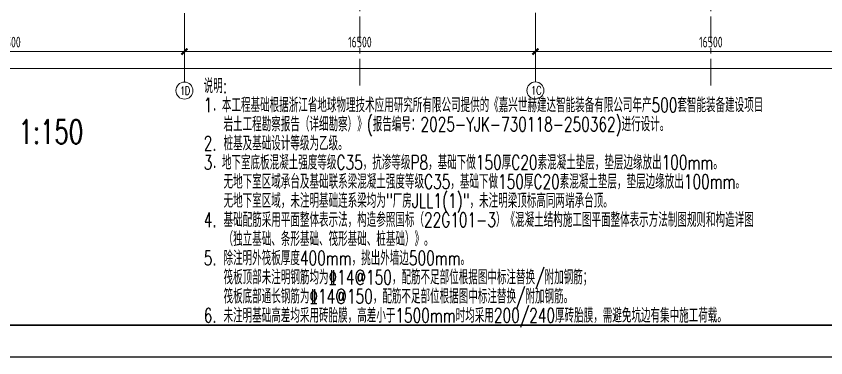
# Model space of a CAD drawing. Extents: x -1201378 to 2367219, y -619313 to 244905.
# Drawn here: x -140267 to -102203, y 118680 to 134752 of the extents above; entities that cross this region are included whole.
import ezdxf
from ezdxf.enums import TextEntityAlignment as Align

# ---------------------------------------------------------------- set-up
doc = ezdxf.new("R2010")
doc.units = 0
doc.header["$LTSCALE"] = 1000
doc.linetypes.add('CENTER', pattern=[2, 1.25, -0.25, 0.25, -0.25])
doc.layers.get('0').update_dxf_attribs({"linetype": 'CONTINUOUS'})
doc.layers.get('Defpoints').update_dxf_attribs({"linetype": 'CONTINUOUS'})
for name, color, linetype in [('0-cxFrame', 155, 'CONTINUOUS'), ('S-SS', 111, 'CONTINUOUS'), ('S-TEXT', 21, 'CONTINUOUS')]:
    doc.layers.add(name, color=color, linetype=linetype)
for name, color, linetype, lineweight in [('0-cxText', 131, 'CONTINUOUS', 25), ('S-axis', 111, 'CONTINUOUS', 0), ('S-dote', 5, 'CENTER', 0)]:
    doc.layers.add(name, color=color, linetype=linetype, lineweight=lineweight)
doc.styles.add('_TCH_AXIS', font='COMPLEX', dxfattribs={"bigfont": 'GBCBIG'})
doc.styles.add('cx_tuming', font='simhei.ttf')
doc.styles.add('cx_tuqian1', font='')
doc.styles.add('SS1', font='tj-romans1.shx', dxfattribs={"width": 0.7, "bigfont": 'tj-hztxt1.shx'})
doc.styles.add('TSSD_Dimension', font='tssdeng.shx', dxfattribs={"width": 0.7, "bigfont": 'hztxt.shx'})
doc.styles.add('黑体', font='simhei.ttf', dxfattribs={"width": 0.8})
doc.styles.get('cx_tuqian1').set_extended_font_data('SimSun')
doc.dimstyles.new('TSSD_200_200', dxfattribs={"dimtxt": 500, "dimasz": 200, "dimexe": 200, "dimexo": 500, "dimgap": 200, "dimtad": 1, "dimdec": 0, "dimzin": 0, "dimdsep": 46, "dimtxsty": 'TSSD_Dimension', "dimblk": 'ARCHTICK', "dimcen": 0, "dimdle": 200, "dimclrt": 7, "dimadec": 0, "dimazin": 0, "dimtfac": 1, "dimtdec": 0, "dimtix": 1, "dimtmove": 2, "dimatfit": 3, "dimfxl": 1, "dimtolj": 1, "dimtzin": 0, "dimarcsym": 0})

# ---------------------------------------------------------------- blocks, each defined once
blk = doc.blocks.new('TK22.A0 L(Dragon)')
at = {"layer": '0-cxFrame', "color": 7, "const_width": 0.5}
blk.add_lwpolyline([(0, 0), (-1486, 0), (-1486, 841), (0, 841)], close=True, dxfattribs=at)
at = {"layer": '0-cxFrame', "const_width": 0.5}
blk.add_lwpolyline([(-80, 10), (-1466, 10), (-1466, 831), (-80, 831)], close=True, dxfattribs=at)
at = {"style": '黑体', "flags": 4}
blk.add_attdef('图幅', text='', height=3.3, dxfattribs=at).set_placement((-40, 3), align=Align.RIGHT)
at = {"layer": '0-cxText', "flags": 4}
for tag, height, style, p in [('建设单位', 3.5, 'cx_tuming', (-45, 240)), ('项目名称', 3.5, 'cx_tuming', (-45, 210)), ('子项名称', 3.5, 'cx_tuming', (-45, 180)), ('工程编号', 3.3, 'cx_tuqian1', (-35, 165)), ('图名1', 3.5, 'cx_tuming', (-45, 87)), ('图名2', 3.5, 'cx_tuming', (-45, 79)), ('图名3', 3.5, 'cx_tuming', (-45, 71)), ('出图日期', 3.3, 'cx_tuqian1', (-39, 60)), ('专业', 3.3, 'cx_tuqian1', (-55, 52)), ('图号', 3.3, 'cx_tuqian1', (-55, 44)), ('版次', 3.3, 'cx_tuqian1', (-20, 44))]:
    blk.add_attdef(tag, text='', height=height, dxfattribs=dict(at, style=style)).set_placement(p, align=Align.MIDDLE)
at = {"layer": 'Defpoints', "color": 6, "flags": 4}
for tag, height, style, p in [('tufu', 3.3, '黑体', (-12, 12)), ('dwfname', 4, 'cx_tuqian1', (-80, 3))]:
    blk.add_attdef(tag, text='', height=height, dxfattribs=dict(at, style=style)).set_placement(p, align=Align.RIGHT)
blk = doc.blocks.new('_ArchTick')
at = {"color": 0, "linetype": 'ByBlock', "const_width": 0.5}
blk.add_lwpolyline([(-0.71, -0.71), (0.71, 0.71)], dxfattribs=at)
blk = doc.blocks.new('*D3027')
at = {"layer": 'Defpoints', "color": 0, "transparency": 16777216}
for p in [(-148858, 21687), (-132358, 21687), (-132358, 20460)]:
    blk.add_point(p, dxfattribs=at)
at = {"layer": 'S-axis', "color": 0, "lineweight": -2, "transparency": 16777216}
for p, q in [((-148858, 21187), (-148858, 20260)), ((-132358, 21187), (-132358, 20260)), ((-149058, 20460), (-132158, 20460))]:
    blk.add_line(p, q, dxfattribs=at)
at = {"layer": 'S-axis', "color": 0, "lineweight": -2, "transparency": 16777216, "xscale": 200, "yscale": 200, "zscale": 200, "rotation": 180}
blk.add_blockref('_ArchTick', (-148858, 20460), dxfattribs=at)
at = {"layer": 'S-axis', "color": 0, "lineweight": -2, "transparency": 16777216, "xscale": 200, "yscale": 200, "zscale": 200}
blk.add_blockref('_ArchTick', (-132358, 20460), dxfattribs=at)
at = {"layer": 'S-axis', "color": 7, "transparency": 16777216, "insert": (-140608, 20910), "char_height": 500, "attachment_point": 5, "style": 'TSSD_Dimension'}
blk.add_mtext('\\A1;16500', dxfattribs=at)
blk = doc.blocks.new('*D3028')
at = {"layer": 'Defpoints', "color": 0, "transparency": 16777216}
for p in [(-132358, 21687), (-115858, 21687), (-115858, 20460)]:
    blk.add_point(p, dxfattribs=at)
at = {"layer": 'S-axis', "color": 0, "lineweight": -2, "transparency": 16777216}
for p, q in [((-132358, 21187), (-132358, 20260)), ((-115858, 21187), (-115858, 20260)), ((-132558, 20460), (-115658, 20460))]:
    blk.add_line(p, q, dxfattribs=at)
at = {"layer": 'S-axis', "color": 0, "lineweight": -2, "transparency": 16777216, "xscale": 200, "yscale": 200, "zscale": 200, "rotation": 180}
blk.add_blockref('_ArchTick', (-132358, 20460), dxfattribs=at)
at = {"layer": 'S-axis', "color": 0, "lineweight": -2, "transparency": 16777216, "xscale": 200, "yscale": 200, "zscale": 200}
blk.add_blockref('_ArchTick', (-115858, 20460), dxfattribs=at)
at = {"layer": 'S-axis', "color": 7, "transparency": 16777216, "insert": (-124108, 20910), "char_height": 500, "attachment_point": 5, "style": 'TSSD_Dimension'}
blk.add_mtext('\\A1;16500', dxfattribs=at)
blk = doc.blocks.new('*D3029')
at = {"layer": 'Defpoints', "color": 0, "transparency": 16777216}
for p in [(-115858, 21687), (-99358, 21687), (-99358, 20460)]:
    blk.add_point(p, dxfattribs=at)
at = {"layer": 'S-axis', "color": 0, "lineweight": -2, "transparency": 16777216}
for p, q in [((-115858, 21187), (-115858, 20260)), ((-99358, 21187), (-99358, 20260)), ((-116058, 20460), (-99158, 20460))]:
    blk.add_line(p, q, dxfattribs=at)
at = {"layer": 'S-axis', "color": 0, "lineweight": -2, "transparency": 16777216, "xscale": 200, "yscale": 200, "zscale": 200, "rotation": 180}
blk.add_blockref('_ArchTick', (-115858, 20460), dxfattribs=at)
at = {"layer": 'S-axis', "color": 0, "lineweight": -2, "transparency": 16777216, "xscale": 200, "yscale": 200, "zscale": 200}
blk.add_blockref('_ArchTick', (-99358, 20460), dxfattribs=at)
at = {"layer": 'S-axis', "color": 7, "transparency": 16777216, "insert": (-107608, 20910), "char_height": 500, "attachment_point": 5, "style": 'TSSD_Dimension'}
blk.add_mtext('\\A1;16500', dxfattribs=at)
blk = doc.blocks.new('*D3034')
at = {"layer": 'Defpoints', "color": 0, "transparency": 16777216}
for p in [(-209458, 21587), (-82958, 21587), (-82958, 19660)]:
    blk.add_point(p, dxfattribs=at)
at = {"layer": 'S-axis', "color": 0, "lineweight": -2, "transparency": 16777216}
for p, q in [((-209458, 21087), (-209458, 19460)), ((-82958, 21087), (-82958, 19460)), ((-209658, 19660), (-82758, 19660))]:
    blk.add_line(p, q, dxfattribs=at)
at = {"layer": 'S-axis', "color": 0, "lineweight": -2, "transparency": 16777216, "xscale": 200, "yscale": 200, "zscale": 200, "rotation": 180}
blk.add_blockref('_ArchTick', (-209458, 19660), dxfattribs=at)
at = {"layer": 'S-axis', "color": 0, "lineweight": -2, "transparency": 16777216, "xscale": 200, "yscale": 200, "zscale": 200}
blk.add_blockref('_ArchTick', (-82958, 19660), dxfattribs=at)
at = {"layer": 'S-axis', "color": 7, "transparency": 16777216, "insert": (-146208, 20110), "char_height": 500, "attachment_point": 5, "style": 'TSSD_Dimension'}
blk.add_mtext('\\A1;126500', dxfattribs=at)
blk = doc.blocks.new('1#轴网')
at = {"layer": 'S-axis'}
for centre in [(-115858.5, 18633.1), (-132358.5, 18624)]:
    blk.add_circle(centre, 400, dxfattribs=at)
at = {"layer": 'S-dote'}
for p, q in [((-132358.5, 19024), (-132358.5, 124689.3)), ((-124108.5, 18867), (-124108.5, 124689.3)), ((-115858.5, 19033.1), (-115858.5, 124689.3)), ((-107608.5, 18867), (-107608.5, 124689.3))]:
    blk.add_line(p, q, dxfattribs=at)
at = {"layer": 'S-axis', "style": '_TCH_AXIS', "width": 0.705882}
for s, height, p in [('1D', 381.3, (-132563.5, 18433.4)), ('1C', 394.32, (-116057.3, 18436))]:
    blk.add_text(s, height=height, dxfattribs=at).set_placement(p)
at = {"layer": 'S-axis'}
for p1, p2, distance, picture, middle in [((-209458.5, 21587), (-82958.5, 21587), -1926.7, '*D3034', (-146208.5, 20110.3)), ((-148858.5, 21687), (-132358.5, 21687), -1226.7, '*D3027', (-140608.5, 20910.3)), ((-132358.5, 21687), (-115858.5, 21687), -1226.7, '*D3028', (-124108.5, 20910.3)), ((-115858.5, 21687), (-99358.5, 21687), -1226.7, '*D3029', (-107608.5, 20910.3))]:
    dim = blk.add_aligned_dim(p1=p1, p2=p2, distance=distance, dimstyle='TSSD_200_200', dxfattribs=at)
    dim.commit()
    dim.dimension.update_dxf_attribs({"geometry": picture, "text_midpoint": middle})

msp = doc.modelspace()

# ---------------------------------------------------------------- block references
at = {"layer": '0-cxFrame', "xscale": 150, "yscale": 150, "zscale": 150}
msp.add_blockref('TK22.A0 L(Dragon)', (-32818.2, 118717.3), dxfattribs=at)
at = {"layer": 'S-axis'}
msp.add_blockref('1#轴网', (0, 112624.8), dxfattribs=at)

# ---------------------------------------------------------------- texts
at = {"layer": 'S-SS', "style": 'SS1', "width": 0.7}
for s, p in [('说明:', (-131450.2, 131134.2)), ('1．本工程基础根据浙江省地球物理技术应用研究所有限公司提供的《嘉兴世赫建达智能装备有限公司年产500套智能装备建设项目', (-131450.2, 130234.2)), ('岩土工程勘察报告（详细勘察）》(报告编号：2025-YJK-730118-250362)进行设计。', (-130520.2, 129334.2)), ('2. 桩基及基础设计等级为乙级。', (-131450.2, 128434.2)), ('3．地下室底板混凝土强度等级C35，抗渗等级P8，基础下做150厚C20素混凝土垫层，垫层边缘放出100mm。', (-131450.2, 127534.2)), ('无地下室区域承台及基础联系梁混凝土强度等级C35，基础下做150厚C20素混凝土垫层，垫层边缘放出100mm。', (-130518.5, 126634.2)), ('无地下室区域，未注明基础连系梁均为"厂房JLL1(1)"，未注明梁顶标高同两端承台顶。', (-130518.5, 125734.2)), ('4. 基础配筋采用平面整体表示法，构造参照国标（22G101-3）《混凝土结构施工图平面整体表示方法制图规则和构造详图', (-131450.2, 124834.2)), ('（独立基础、条形基础、筏形基础、桩基础）》。', (-130518.5, 123934.2)), ('5. 除注明外筏板厚度400mm，挑出外墙边500mm。', (-131450.2, 123034.2)), ('筏板顶部未注明钢筋均为%%15314@150，配筋不足部位根据图中标注替换/附加钢筋；', (-130518.5, 122134.2)), ('筏板底部通长钢筋为%%15314@150，配筋不足部位根据图中标注替换/附加钢筋。', (-130518.5, 121234.2)), ('6. 未注明基础高差均采用砖胎膜，高差小于1500mm时均采用200/240厚砖胎膜，需避免坑边有集中施工荷载。', (-131450.2, 120334.2))]:
    msp.add_text(s, height=675, dxfattribs=at).set_placement(p)
at = {"layer": 'S-TEXT', "style": 'SS1', "width": 0.7}
msp.add_text('1:150', height=1125, dxfattribs=at).set_placement((-138636.4, 129314.8), align=Align.MIDDLE)

doc.saveas('drawing.dxf')
